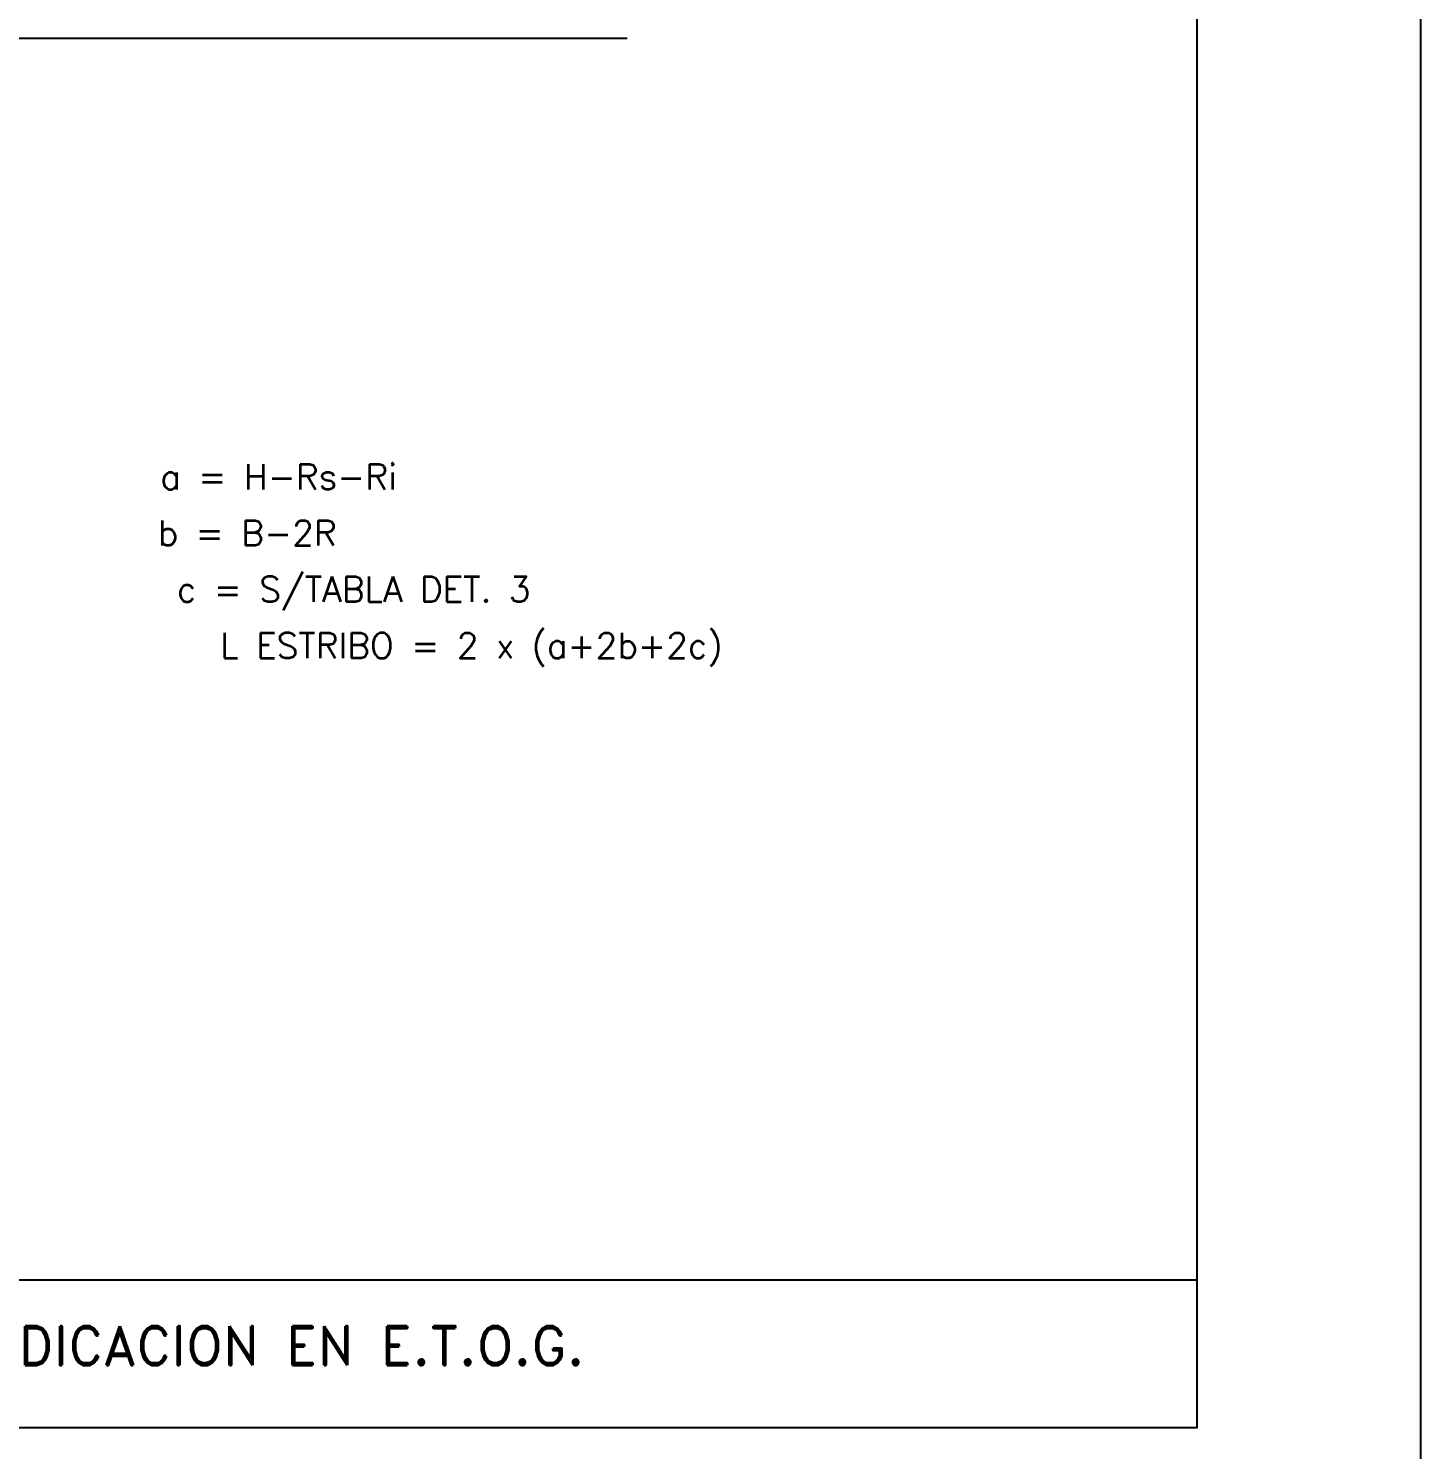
# Model space of a CAD drawing. Extents: x -5074 to 9257, y 66 to 14849.
# Drawn here: x 5068 to 5687, y 402 to 1033 of the extents above; entities that cross this region are included whole.
import ezdxf
from ezdxf.enums import TextEntityAlignment as Align

# ---------------------------------------------------------------- set-up
doc = ezdxf.new("R2010")
doc.units = 0
doc.header["$LTSCALE"] = 30
doc.header["$MEASUREMENT"] = 0
for name, color, linetype in [('RLA-CORTES', 5, 'CONTINUOUS'), ('RLA-FORMATO', 7, 'CONTINUOUS'), ('RLA-TEXTOS1', 9, 'CONTINUOUS')]:
    doc.layers.add(name, color=color, linetype=linetype)
doc.styles.add('ROMAND', font='romand', dxfattribs={"height": 31.5})
doc.styles.add('ROMANS', font='romans.shx', dxfattribs={"height": 11.25})

msp = doc.modelspace()

# ---------------------------------------------------------------- linework, layer by layer
at = {"layer": 'RLA-CORTES', "color": 1}
msp.add_line((4592.888, 477.562), (5587.446, 477.562), dxfattribs=at)
at = {"layer": 'RLA-CORTES', "color": 2}
msp.add_lwpolyline([(4592.888, 1568.337), (5587.446, 1568.337), (5587.446, 411.818), (4592.888, 411.818)], close=True, dxfattribs=at)
at = {"layer": 'RLA-FORMATO', "color": 6, "linetype": 'Continuous'}
msp.add_line((5686.9, 4123.098), (5686.9, 68.098), dxfattribs=at)
at = {"layer": 'RLA-TEXTOS1', "color": 3}
msp.add_line((4777.215, 1029.18), (5334.33, 1029.18), dxfattribs=at)

# ---------------------------------------------------------------- texts
at = {"layer": 'RLA-CORTES', "color": 9, "style": 'ROMANS'}
for s, p in [('a = H-Rs-Ri', (5179.402, 828.701)), ('b = B-2R', (5165.473, 803.701)), ('c = S/TABLA DET. 3 ', (5216.634, 778.701))]:
    msp.add_text(s, height=11.25, dxfattribs=at).set_placement(p, align=Align.CENTER)
msp.add_text('L ESTRIBO = 2 x (a+2b+2c)', height=11.25, dxfattribs=at).set_placement((5376.728, 753.701), align=Align.RIGHT)
at = {"layer": 'RLA-TEXTOS1', "color": 3, "style": 'ROMAND'}
msp.add_text('NOTA: RECUBRIMIENTOS SEGÚN INDICACION EN E.T.O.G.', height=17.21591, dxfattribs=at).set_placement((4666.19, 439.709))

doc.saveas('drawing.dxf')
